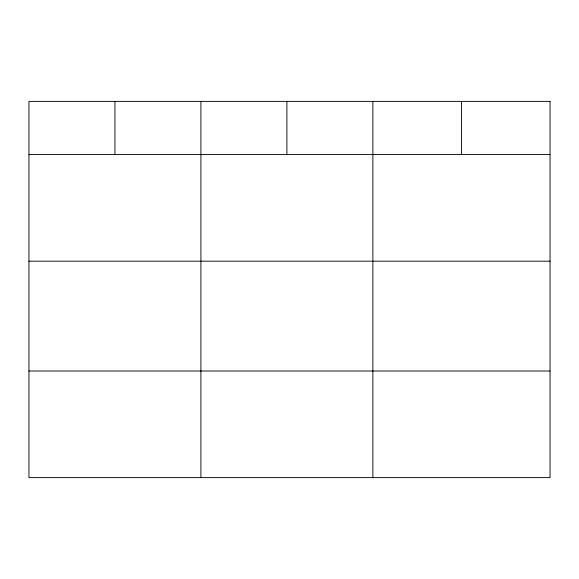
<?xml version="1.0" encoding="UTF-8"?>
<svg xmlns="http://www.w3.org/2000/svg" width="579" height="579" viewBox="0 0 579 579"><rect width="100%" height="100%" fill="white"/><g stroke="black" fill="none" stroke-linecap="round" stroke-linejoin="round"><path stroke-width="0.87" d="M28.95 154.571L550.05 154.571M28.95 261.18L550.05 261.18M28.95 371.009L550.05 371.009M461.463 101.383L461.463 154.571M372.876 101.383L372.876 477.617M286.894 101.383L286.894 154.571M200.913 101.383L200.913 477.617M114.932 101.383L114.932 154.571M550.05 101.383L28.95 101.383L28.95 477.617L550.05 477.617L550.05 101.383"/></g></svg>
